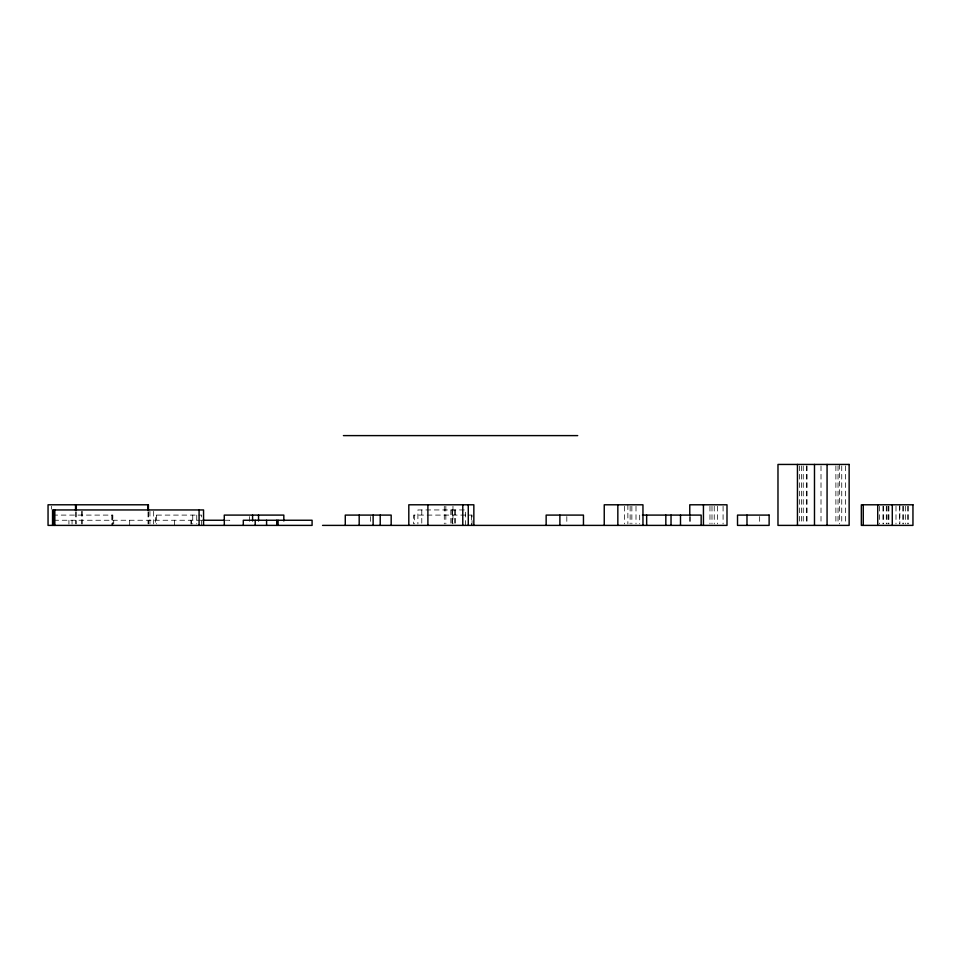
<?xml version="1.0" encoding="UTF-8"?>
<svg xmlns="http://www.w3.org/2000/svg" width="961" height="961" viewBox="0 0 961 961"><rect width="100%" height="100%" fill="white"/><g stroke="black" fill="none" stroke-linecap="round" stroke-linejoin="round"><path stroke-width="0.72" stroke-dasharray="4.8 3.6" d="M52.819 515.096L112.833 515.096L112.833 523.925M53.804 520.249L201.798 520.249M225.258 520.249L229.739 520.249L229.739 524.105M908.361 506.267L908.361 523.925M907.616 506.267L907.616 523.925M905.334 506.267L905.334 523.925M903.16 506.267L903.16 523.925M902.968 506.267L902.968 523.925M899.856 504.789L899.856 523.925M899.388 506.267L899.388 523.925M896 506.267L896 523.925M888.889 506.267L888.889 523.925M888.649 506.267L888.649 523.925M887.051 506.267L887.051 523.925M886.294 506.267L886.294 523.925M883.423 506.267L883.423 523.925M882.955 506.267L882.955 523.925M879.411 506.267L879.411 523.925M845.44 465.929L845.44 523.913M841.74 465.929L841.74 523.913M839.506 464.439L839.506 523.913M838.04 465.929L838.04 523.913M835.878 465.929L835.878 523.913M821.006 465.929L821.006 523.913M806.94 465.929L806.94 523.913M806.76 465.929L806.76 523.913M803.24 465.929L803.24 523.913M801.534 465.929L801.534 523.913M799.576 465.929L799.576 523.913M759.658 516.562L759.658 523.925M723.08 506.267L723.08 523.925M717.386 506.267L717.386 523.925M714.239 506.267L714.239 523.925M711.993 506.267L711.993 523.925M709.963 506.267L709.963 523.925M690.202 516.562L690.202 523.925M689.77 516.562L689.77 523.925M639.69 515.096L639.69 523.925M636.002 506.267L636.002 523.925M631.857 506.267L631.857 523.925M630.128 506.267L630.128 523.925M627.869 504.789L627.869 523.925M624.434 506.267L624.434 523.925M566.81 516.562L566.81 523.925M472.043 525.391L472.043 515.096L413.662 515.096L413.662 523.925M471.407 515.096L471.407 525.391M465.641 525.391L465.641 509.943L417.903 509.943L417.903 523.985M455.562 509.943L455.562 523.985M454.685 509.943L454.685 523.985M452.967 506.267L452.919 523.985M452.583 509.943L452.583 523.985M452.006 509.943L452.006 523.985M450.853 509.943L450.853 523.985M445.844 506.267L445.844 523.925M444.294 506.267L444.294 523.925M421.783 509.943L421.783 523.985M414.311 515.096L414.311 523.925M370.393 516.562L370.393 523.925M249.632 516.562L249.632 523.925M201.654 525.391L201.654 515.096L155.526 515.096L155.526 523.925M196.753 515.096L196.753 523.925M192.741 515.096L192.741 523.925M191.359 520.249L191.359 524.105M190.915 520.249L190.915 524.105M174.494 520.249L174.494 525.391M156.583 515.096L156.583 523.925M153.664 511.348L153.664 523.985M149.928 511.348L149.928 523.985M148.414 512.153L148.414 523.925M148.03 512.153L148.03 523.925M129.675 520.249L129.675 525.391M113.722 520.249L113.722 524.105M112.389 515.096L112.389 525.391M111.788 515.096L111.788 525.391M82.286 511.348L82.286 523.985M81.529 511.348L81.529 523.985M76.303 512.153L76.303 523.925M75.547 512.153L75.547 523.925M72.051 520.249L72.051 524.105M68.928 520.249L68.928 524.105M51.353 506.267L51.353 509.21"/><path stroke-width="1.44" d="M343.413 435.609L577.705 435.609M642.477 515.096L701.158 515.096L701.158 525.391M202.867 520.249L224.189 520.249M322.548 525.391L726.996 525.391L726.996 504.789L689.77 504.789L689.77 515.096M892.288 504.789L892.288 525.391M877.717 504.789L877.717 525.391M863.266 504.789L863.266 525.391M827.073 464.439L827.073 525.391M814.484 464.439L814.484 525.391M797.45 464.439L797.45 525.391M746.985 515.096L746.985 525.391M703.44 504.789L703.44 525.391M680.496 515.096L680.496 525.391M671.03 515.096L671.03 525.391M665.829 515.096L665.829 525.391M646.657 515.096L646.657 525.391M642.957 525.391L642.957 504.789L604.241 504.789L604.241 525.391M617.839 504.789L617.839 525.391M583.459 525.391L583.459 515.096L546.148 515.096L546.148 525.391M559.891 515.096L559.891 525.391M473.845 525.391L473.845 504.789L408.809 504.789L408.809 525.391M468.271 504.789L468.271 525.391M462.782 504.789L462.782 525.391M427.897 504.789L427.897 525.391M391.175 525.391L391.175 515.096L345.275 515.096L345.275 525.391M380.22 515.096L380.22 525.391M373.132 515.096L373.132 525.391M359.186 515.096L359.186 525.391M283.831 520.982L283.831 515.096L224.261 515.096L224.333 525.391M278.089 520.249L278.089 525.391M276.732 520.249L276.732 525.391M266.593 520.249L266.593 525.391M258.545 515.096L258.545 520.982M255.206 520.249L255.206 525.391M252.587 515.096L252.587 520.982M243.301 525.391L243.301 520.249L312.085 520.249L312.085 525.391L48.05 525.391L48.05 504.789L148.414 504.789L148.414 510.675M203.552 525.391L203.552 509.943L52.543 509.943L52.543 525.391M199.083 509.943L199.083 525.391M148.03 504.789L148.03 510.675M76.303 504.789L76.303 510.675M75.547 504.789L75.547 510.675M54.729 509.943L54.729 525.391M54.381 509.943L54.381 525.391M54.008 509.943L54.008 525.391M849.14 464.439L777.978 464.439L777.978 525.391L849.14 525.391L849.14 464.439M912.95 504.789L861.344 504.789L861.344 525.391L912.95 525.391L912.95 504.789M769.124 515.096L737.519 515.096L737.519 525.391L769.124 525.391L769.124 515.096"/></g></svg>
